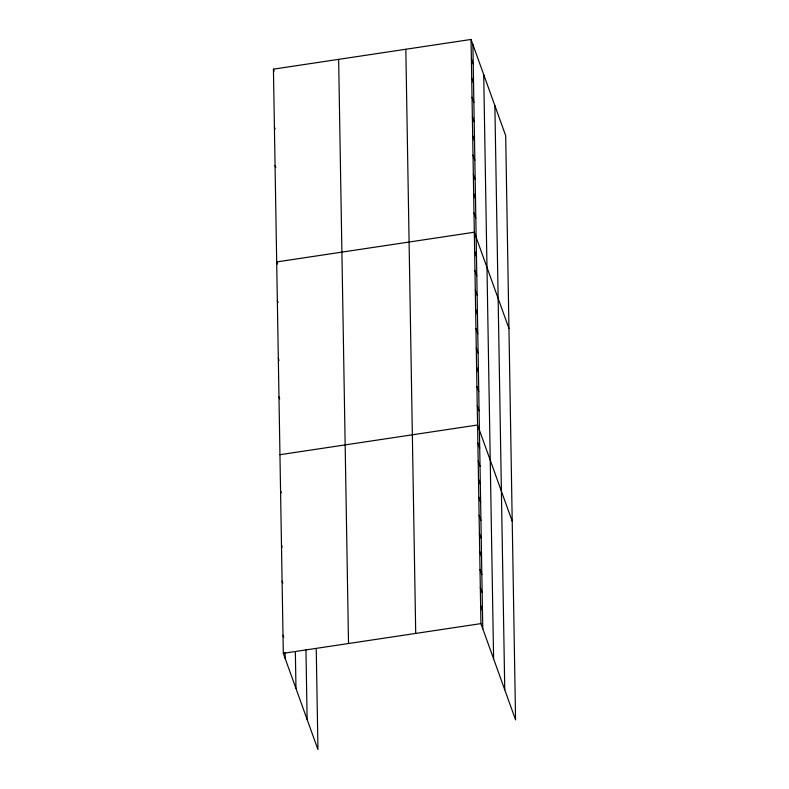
<?xml version="1.0" encoding="UTF-8"?>
<svg xmlns="http://www.w3.org/2000/svg" width="789" height="789" viewBox="0 0 789 789"><rect width="100%" height="100%" fill="white"/><g stroke="black" fill="none" stroke-linecap="round" stroke-linejoin="round"><path stroke-width="1.18" d="M316.241 648.44L317.947 749.55L283.31 653.322L273.428 69.156L471.053 39.45L505.69 135.678L515.572 719.844L480.925 623.616L471.053 39.45M279.947 454.701L477.572 425.005L512.209 521.233M283.31 653.322L480.925 623.616M471.378 58.731L473.222 63.85M471.704 78.003L473.548 83.131M472.029 97.284L473.873 102.402M472.355 116.565L474.199 121.684M472.68 135.836L474.524 140.965M473.005 155.117L474.85 160.236M473.331 174.389L475.175 179.517M473.656 193.67L475.501 198.798M473.982 212.951L475.826 218.07M508.954 328.451L474.307 232.222L276.683 261.928L277.422 263.98M474.633 251.504L476.477 256.622M474.958 270.785L476.803 275.903M475.284 290.056L477.128 295.185M475.609 309.337L477.453 314.456M475.935 328.609L477.779 333.737M476.27 347.89L478.114 353.018M476.595 367.171L478.44 372.29M476.921 386.442L478.765 391.571M477.246 405.724L479.091 410.842M477.878 443.053L479.722 448.182M478.183 461.111L480.028 466.24M478.489 479.17L480.333 484.288M478.795 497.228L480.639 502.346M479.101 515.286L480.945 520.405M479.406 533.334L481.251 538.463M479.702 551.393L481.556 556.521M480.008 569.451L481.852 574.57M480.314 587.509L482.158 592.628M480.619 605.558L482.464 610.686M273.428 69.156L274.168 71.197M274.404 126.99L275.144 129.031M275.055 165.542L275.795 167.593M277.343 300.481L278.073 302.532M278.32 358.314L279.059 360.366M278.971 396.867L279.71 398.918M280.559 490.817L281.298 492.869M281.476 544.982L282.215 547.033M282.087 581.099L282.827 583.15M283.004 635.263L283.734 637.315M494.871 105.618L504.753 689.783M483.716 74.639L493.598 658.805M472.897 44.569L482.769 628.744M405.832 49.253L415.714 633.419M338.639 59.353L348.521 643.518M305.945 649.672L307.128 719.489M295.362 652.395L295.974 688.511M285.046 652.424L285.154 658.44"/></g></svg>
